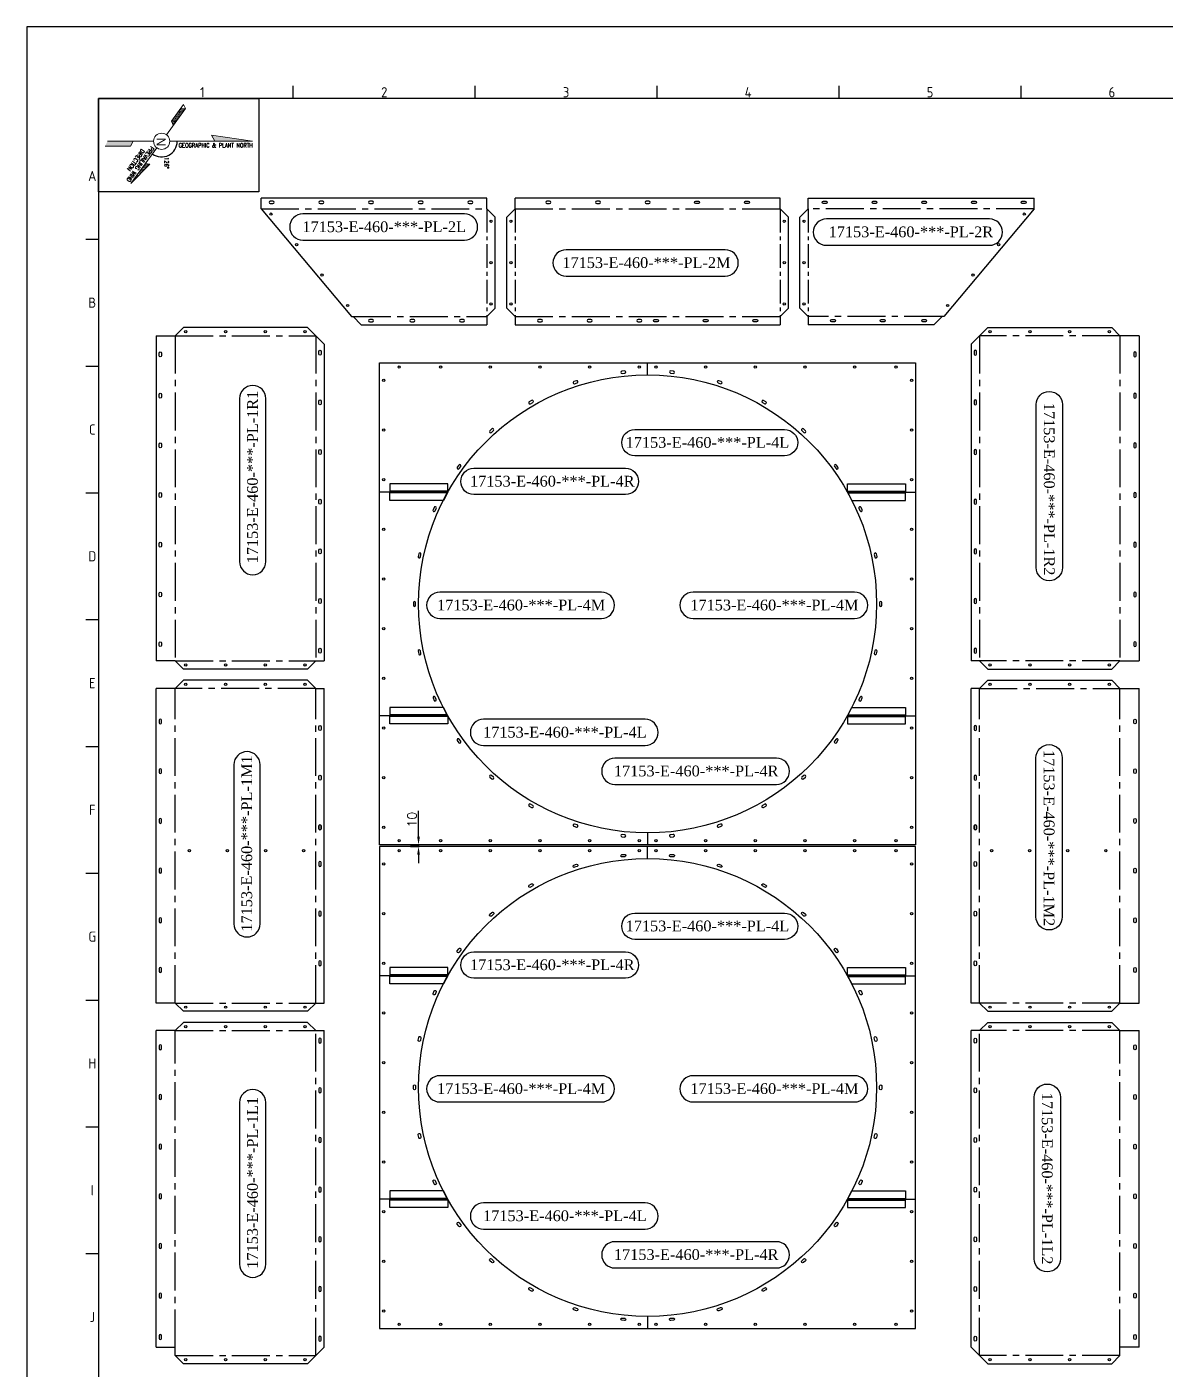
# Model space of a CAD drawing. Header units: inches. Extents: x 212980 to 238967, y -33384 to 2238.
# Drawn here: x 220778 to 227657, y -5873 to 2238 of the extents above; entities that cross this region are included whole.
import ezdxf
from ezdxf.enums import TextEntityAlignment as Align

# ---------------------------------------------------------------- set-up
doc = ezdxf.new("R2010")
doc.units = ezdxf.units.IN
doc.header["$LTSCALE"] = 15
doc.header["$MEASUREMENT"] = 0
doc.linetypes.add('CENTER2', pattern=[28.575, 19.05, -3.175, 3.175, -3.175])
doc.layers.get('Defpoints').update_dxf_attribs({"lineweight": 0})
for name, color, linetype in [('5', 8, 'Continuous'), ('Border', 7, 'Continuous'), ('CADRE', 5, 'Continuous'), ('xref-1$0$FILL', 1, 'Continuous')]:
    doc.layers.add(name, color=color, linetype=linetype)
doc.styles.add('ISO Proportional', font='isocp.shx')
doc.styles.add('ROMANS', font='ROMANS.shx')
doc.styles.add('ROMANT', font='tunga.ttf')
doc.styles.add('style7', font='times.ttf', dxfattribs={"height": 24})
doc.dimstyles.new('4', dxfattribs={"dimtxt": 55, "dimasz": 50, "dimexe": 3, "dimexo": 5, "dimgap": 12, "dimtad": 1, "dimdec": 0, "dimdsep": 46, "dimtxsty": 'ROMANS', "dimcen": 2.5, "dimclrd": 6, "dimclre": 6, "dimclrt": 2, "dimadec": 0, "dimazin": 0, "dimtfac": 1, "dimtdec": 0, "dimtmove": 0, "dimatfit": 3, "dimfxl": 1, "dimarcsym": 0})

# ---------------------------------------------------------------- blocks, each defined once
blk = doc.blocks.new('KADR')
at = {"layer": 'CADRE', "color": 2}
for p, q in [((222188, 8136), (222188, 8233)), ((223584, 8136), (223584, 8233)), ((224979, 8136), (224979, 8233)), ((226374, 8136), (226374, 8233)), ((227770, 8136), (227770, 8233)), ((220598, 7057), (220696, 7057)), ((220598, 6084), (220696, 6084)), ((220598, 5112), (220696, 5112)), ((220598, 4140), (220696, 4140)), ((220598, 3167), (220696, 3167)), ((220598, 2195), (220696, 2195)), ((220598, 1222), (220696, 1222)), ((220598, 250), (220696, 250)), ((220598, -722), (220696, -722))]:
    blk.add_line(p, q, dxfattribs=at)
at = {"layer": 'CADRE', "color": 1}
blk.add_lwpolyline([(220146, -7651), (243249, -7651), (243249, 8686), (220146, 8686)], close=True, dxfattribs=at)
at = {"layer": 'CADRE'}
blk.add_lwpolyline([(220696, -7101), (242699, -7101), (242699, 8136), (220696, 8136)], close=True, dxfattribs=at)
at = {"layer": 'CADRE', "color": 2, "style": 'ISO Proportional'}
for s, p in [('1', (221491, 8185)), ('2', (222886, 8185)), ('3', (224281, 8185)), ('4', (225677, 8185)), ('5', (227072, 8185)), ('6', (228467, 8185)), ('A', (220647, 7543)), ('B', (220647, 6571)), ('C', (220647, 5598)), ('D', (220647, 4626)), ('E', (220647, 3653)), ('F', (220647, 2681)), ('G', (220647, 1709)), ('H', (220647, 736)), ('I', (220647, -236)), ('J', (220647, -1209))]:
    blk.add_text(s, height=77.8, dxfattribs=at).set_placement(p, align=Align.MIDDLE)
blk = doc.blocks.new('*D110')
at = {"color": 6, "lineweight": -2, "ltscale": 200, "transparency": 16777216}
for p, q in [((223143.1, -2651.4), (223143.1, -2496.3)), ((223094.9, -2701.4), (223146.1, -2701.4)), ((223094.9, -2711.4), (223146.1, -2711.4)), ((223143.1, -2711.4), (223143.1, -2701.4)), ((223143.1, -2761.4), (223143.1, -2811.4))]:
    blk.add_line(p, q, dxfattribs=at)
at = {"color": 6, "ltscale": 200, "transparency": 16777216}
for points in [[(223134.8, -2651.4), (223151.4, -2651.4), (223143.1, -2701.4)], [(223134.8, -2761.4), (223151.4, -2761.4), (223143.1, -2711.4)]]:
    blk.add_solid(points, dxfattribs=at)
at = {"layer": 'Defpoints', "color": 0, "ltscale": 200, "transparency": 16777216}
for p in [(223089.9, -2701.4), (223089.9, -2711.4), (223143.1, -2701.4)]:
    blk.add_point(p, dxfattribs=at)
at = {"color": 2, "ltscale": 200, "transparency": 16777216, "insert": (223103.6, -2548.9), "char_height": 55, "attachment_point": 5, "rotation": 90, "style": 'ROMANS'}
blk.add_mtext('10', dxfattribs=at)
blk = doc.blocks.new('*U111')
blk.add_lwpolyline([(-8.6, 6.3, 1), (-7.4, -7.7), (8.6, -6.3, 1), (7.4, 7.7)], format="xyb", close=True)
blk = doc.blocks.new('*U112')
at = {"color": 0, "linetype": 'ByBlock', "lineweight": -2}
for p, rotation in [((214830.1, -3648), 12.00000000000005), ((215413.2, -3596.9), 348.0000000000001), ((215699.9, -3663.1), 336.0000000000001), ((214559.3, -3762.9), 24.00000000000005), ((215966.6, -3787.5), 324.0000000000001), ((214318.2, -3931.7), 36.00000000000005), ((216201.6, -3964.6), 312.0000000000001), ((214117.6, -4146.9), 48.00000000000004), ((216394.6, -4186.6), 300.0000000000001), ((213966, -4399.1), 60.00000000000006), ((216537.3, -4444), 288.0000000000001), ((213870.2, -4677.3), 72.00000000000007), ((216623.3, -4725.4), 276.0000000000002), ((213834.4, -4969.4), 84.00000000000004), ((216648.9, -5018.5), 264.0000000000001), ((213860, -5262.5), 96.00000000000006), ((216613.1, -5310.6), 252.0000000000001), ((213946, -5543.9), 108.0000000000001), ((216517.3, -5588.8), 240.0000000000001), ((214088.7, -5801.3), 120.0000000000001), ((216365.7, -5841), 228), ((214281.7, -6023.3), 132.0000000000001), ((216165, -6056.2), 216), ((214516.7, -6200.4), 144.0000000000001), ((215924, -6225), 204.0000000000001), ((214783.4, -6324.8), 156.0000000000001), ((215070.1, -6391), 168.0000000000001), ((215364.3, -6396.1), 180), ((215653.2, -6340), 192)]:
    blk.add_blockref('*U111', p, dxfattribs=dict(at, rotation=rotation))
blk.add_blockref('*U111', (215119, -3591.8), dxfattribs=at)
blk = doc.blocks.new('*U113')
blk.add_lwpolyline([(-8.6, 6.3, 1), (-7.4, -7.7), (8.6, -6.3, 1), (7.4, 7.7)], format="xyb", close=True)
blk = doc.blocks.new('*U114')
at = {"color": 0, "linetype": 'ByBlock', "lineweight": -2}
for p, rotation in [((214830.1, -3648), 12.00000000000005), ((215413.2, -3596.9), 348.0000000000001), ((215699.9, -3663.1), 336.0000000000001), ((214559.3, -3762.9), 24.00000000000005), ((215966.6, -3787.5), 324.0000000000001), ((214318.2, -3931.7), 36.00000000000005), ((216201.6, -3964.6), 312.0000000000001), ((214117.6, -4146.9), 48.00000000000004), ((216394.6, -4186.6), 300.0000000000001), ((213966, -4399.1), 60.00000000000006), ((216537.3, -4444), 288.0000000000001), ((213870.2, -4677.3), 72.00000000000007), ((216623.3, -4725.4), 276.0000000000002), ((213834.4, -4969.4), 84.00000000000004), ((216648.9, -5018.5), 264.0000000000001), ((213860, -5262.5), 96.00000000000006), ((216613.1, -5310.6), 252.0000000000001), ((213946, -5543.9), 108.0000000000001), ((216517.3, -5588.8), 240.0000000000001), ((214088.7, -5801.3), 120.0000000000001), ((216365.7, -5841), 228), ((214281.7, -6023.3), 132.0000000000001), ((216165, -6056.2), 216), ((214516.7, -6200.4), 144.0000000000001), ((215924, -6225), 204.0000000000001), ((214783.4, -6324.8), 156.0000000000001), ((215070.1, -6391), 168.0000000000001), ((215364.3, -6396.1), 180), ((215653.2, -6340), 192)]:
    blk.add_blockref('*U113', p, dxfattribs=dict(at, rotation=rotation))
blk.add_blockref('*U113', (215119, -3591.8), dxfattribs=at)
blk = doc.blocks.new('FV H')
at = {"layer": 'Border'}
for points in [[(257935, -22158), (257769, -23293), (257936, -23205)], [(258069, -25527), (257935, -25457), (257935, -26162), (258069, -26232)]]:
    blk.add_hatch(color=1, dxfattribs=at).paths.add_polyline_path(points)
at = {"layer": 'Border', "color": 1, "linetype": 'Continuous', "lineweight": 0}
for p, q in [((257769, -23293), (257935, -22158)), ((257935, -23205), (257768, -23293)), ((257935, -25457), (258069, -25527)), ((258069, -25527), (258069, -26232))]:
    blk.add_line(p, q, dxfattribs=at)
at = {"layer": 'Border', "color": 3, "linetype": 'Continuous', "lineweight": 0}
for p, q in [((257935, -24447), (257935, -22158)), ((256920, -24067), (257029, -24013)), ((256920, -24067), (257029, -24013)), ((257382, -24402), (256920, -24067)), ((257382, -24402), (256920, -24067)), ((257018, -24018), (257040, -24154)), ((257029, -24013), (257754, -24539)), ((257029, -24013), (257491, -24348)), ((257045, -24024), (257069, -24175)), ((257075, -24046), (257099, -24197)), ((257105, -24067), (257129, -24218)), ((257135, -24089), (257158, -24240)), ((257164, -24111), (257188, -24262)), ((257194, -24132), (257218, -24283)), ((257224, -24154), (257248, -24305)), ((257254, -24175), (257277, -24326)), ((257283, -24197), (257307, -24348)), ((257313, -24219), (257337, -24370)), ((257343, -24240), (257367, -24391)), ((257372, -24262), (257394, -24396)), ((257491, -24348), (257382, -24402)), ((257491, -24348), (257382, -24402)), ((257402, -24283), (257418, -24384)), ((257432, -24305), (257443, -24372)), ((257462, -24326), (257467, -24360)), ((257491, -24348), (257491, -24348)), ((258116, -24802), (259100, -25517)), ((257935, -26162), (257935, -24895)), ((258569, -24997), (258545, -25113)), ((258546, -25114), (259100, -25517)), ((258550, -25095), (258554, -25120)), ((258564, -25020), (258583, -25142)), ((258569, -24997), (259100, -25517)), ((259100, -25517), (258569, -24997)), ((258590, -25018), (258613, -25163)), ((258621, -25048), (258643, -25185)), ((258652, -25079), (258672, -25206)), ((258683, -25109), (258702, -25228)), ((258715, -25140), (258732, -25249)), ((258746, -25170), (258762, -25271)), ((258777, -25201), (258791, -25293)), ((257935, -25457), (258069, -25527)), ((258069, -25527), (258069, -26232)), ((258808, -25231), (258821, -25314)), ((258870, -25292), (258881, -25357)), ((258901, -25322), (258910, -25379)), ((258932, -25353), (258940, -25401)), ((258964, -25383), (258970, -25422)), ((258995, -25414), (258999, -25444))]:
    blk.add_line(p, q, dxfattribs=at)
blk.add_ellipse((257935, -24670), major_axis=(-158, -158), ratio=1, start_param=3.926991, end_param=10.210176, dxfattribs=at)
at = {"layer": 'xref-1$0$FILL', "color": 2, "ltscale": 10}
blk.add_arc((257935, -24670), 431, 323.9925, 90, dxfattribs=at)
at = {"layer": 'Border', "color": 2, "style": 'ROMANS', "width": 0.8}
for s, height, rotation, p in [('GEOGRAPHIC & PLANT NORTH', 115.62, 90, (258049, -23176)), ('PREVAILING WIND', 115.62, 324, (258567, -25259)), ('DIRECTION', 115.6, 324, (258455, -25381))]:
    blk.add_text(s, height=height, rotation=rotation, dxfattribs=at).set_placement(p, align=Align.MIDDLE)
blk.add_text('126%%D', height=115.6, dxfattribs=at).set_placement((258533, -24533), align=Align.MIDDLE)
at = {"layer": 'Border', "color": 3, "linetype": 'Continuous', "lineweight": 0, "style": 'ROMANT'}
blk.add_text('N', height=246, rotation=180.0332, dxfattribs=at).set_placement((258070, -24561))

msp = doc.modelspace()

# ---------------------------------------------------------------- linework, layer by layer
for p, q in [((222192.27, 1139.53), (222192.27, 1202.53)), ((223556.18, 1202.53), (222192.27, 1202.53)), ((222192.27, 1139.53), (222737.68, 489.53)), ((223606.18, 1089.53), (223556.18, 1139.53)), ((223676.18, 1089.53), (223726.18, 1139.53)), ((225326.18, 1202.53), (223726.18, 1202.53)), ((225376.18, 1089.53), (225326.18, 1139.53)), ((225446.18, 1089.53), (225496.18, 1139.53)), ((225496.18, 1202.53), (226860.1, 1202.53)), ((226860.1, 1139.53), (226314.68, 489.53)), ((226860.1, 1139.53), (226860.1, 1202.53)), ((223606.18, 539.53), (223606.18, 1089.53)), ((223676.18, 539.53), (223676.18, 1089.53)), ((225376.18, 539.53), (225376.18, 1089.53)), ((225446.18, 539.53), (225446.18, 1089.53)), ((222737.68, 489.53), (222747.68, 489.53)), ((223606.18, 539.53), (223556.18, 489.53)), ((223676.18, 539.53), (223726.18, 489.53)), ((225376.18, 539.53), (225326.18, 489.53)), ((225446.18, 539.53), (225496.18, 489.53)), ((226314.68, 489.53), (226304.68, 489.53)), ((221723.88, 422.4), (221673.88, 372.4)), ((222472.88, 422.4), (221723.88, 422.4)), ((222472.88, 422.4), (222572.88, 322.4)), ((222797.68, 439.53), (223556.18, 439.53)), ((223726.18, 439.53), (225326.18, 439.53)), ((226254.68, 439.53), (225496.18, 439.53)), ((226579.49, 422.4), (226479.49, 322.4)), ((226579.49, 422.4), (227328.49, 422.4)), ((227328.49, 422.4), (227378.49, 372.4)), ((221558.88, 372.4), (221673.88, 372.4)), ((221558.88, 372.4), (221558.88, -1589.6)), ((227493.49, 372.4), (227378.49, 372.4)), ((227493.49, 372.4), (227493.49, -1589.6)), ((222572.88, 322.4), (222572.88, -1589.6)), ((226479.49, 322.4), (226479.49, -1589.6)), ((221673.88, -1589.6), (221558.88, -1589.6)), ((221723.88, -1639.6), (221673.88, -1589.6)), ((222472.88, -1639.6), (222522.88, -1589.6)), ((226579.49, -1639.6), (226529.49, -1589.6)), ((227328.49, -1639.6), (227378.49, -1589.6)), ((227378.49, -1589.6), (227493.49, -1589.6)), ((222472.88, -1639.6), (221723.88, -1639.6)), ((226579.49, -1639.6), (227328.49, -1639.6)), ((221558.88, -3656.45), (221558.88, -1756.45)), ((221673.88, -1756.45), (221558.88, -1756.45)), ((221723.88, -1706.45), (221673.88, -1756.45)), ((222472.88, -1706.45), (221723.88, -1706.45)), ((222472.88, -1706.45), (222522.88, -1756.45)), ((222572.88, -3656.45), (222572.88, -1756.45)), ((226479.49, -3656.45), (226479.49, -1756.45)), ((226579.49, -1706.45), (226529.49, -1756.45)), ((226579.49, -1706.45), (227328.49, -1706.45)), ((227328.49, -1706.45), (227378.49, -1756.45)), ((227378.49, -1756.45), (227493.49, -1756.45)), ((227493.49, -3656.45), (227493.49, -1756.45)), ((221673.88, -3656.45), (221558.88, -3656.45)), ((221723.88, -3706.45), (221673.88, -3656.45)), ((222472.88, -3706.45), (221723.88, -3706.45)), ((222472.88, -3706.45), (222522.88, -3656.45)), ((226579.49, -3706.45), (226529.49, -3656.45)), ((226579.49, -3706.45), (227328.49, -3706.45)), ((227328.49, -3706.45), (227378.49, -3656.45)), ((227378.49, -3656.45), (227493.49, -3656.45)), ((221723.88, -3773.29), (221673.88, -3823.29)), ((222472.88, -3773.29), (221723.88, -3773.29)), ((222472.88, -3773.29), (222522.88, -3823.29)), ((226579.49, -3773.29), (226529.49, -3823.29)), ((226579.49, -3773.29), (227328.49, -3773.29)), ((227328.49, -3773.29), (227378.49, -3823.29)), ((221558.88, -5735.29), (221558.88, -3823.29)), ((221673.88, -3823.29), (221558.88, -3823.29)), ((222572.88, -5735.29), (222572.88, -3823.29)), ((226479.49, -5735.29), (226479.49, -3823.29)), ((227378.49, -3823.29), (227493.49, -3823.29)), ((227493.49, -5735.29), (227493.49, -3823.29)), ((221558.88, -5735.29), (221673.88, -5735.29)), ((222472.88, -5835.29), (222572.88, -5735.29)), ((226579.49, -5835.29), (226479.49, -5735.29)), ((227493.49, -5735.29), (227378.49, -5735.29)), ((221723.88, -5835.29), (221673.88, -5785.29)), ((222472.88, -5835.29), (221723.88, -5835.29)), ((226579.49, -5835.29), (227328.49, -5835.29)), ((227328.49, -5835.29), (227378.49, -5785.29))]:
    msp.add_line(p, q)
at = {"color": 3, "linetype": 'CENTER2', "ltscale": 0.8}
for p, q in [((222192.27, 1139.53), (223556.18, 1139.53)), ((223726.18, 1139.53), (225326.18, 1139.53)), ((226860.1, 1139.53), (225496.18, 1139.53)), ((222747.68, 489.53), (223556.18, 489.53)), ((223726.18, 489.53), (225326.18, 489.53)), ((226304.68, 489.53), (225496.18, 489.53)), ((221673.88, 372.4), (222522.88, 372.4)), ((221673.88, 372.4), (221673.88, -1589.6)), ((222522.88, 372.4), (222522.88, -1589.6)), ((227378.49, 372.4), (226529.49, 372.4)), ((226529.49, 372.4), (226529.49, -1589.6)), ((227378.49, 372.4), (227378.49, -1589.6)), ((221673.88, -1589.6), (222522.88, -1589.6)), ((227378.49, -1589.6), (226529.49, -1589.6)), ((221673.88, -3656.45), (221673.88, -1756.45)), ((222522.88, -1756.45), (221673.88, -1756.45)), ((222522.88, -3656.45), (222522.88, -1756.45)), ((226529.49, -3656.45), (226529.49, -1756.45)), ((226529.49, -1756.45), (227378.49, -1756.45)), ((227378.49, -3656.45), (227378.49, -1756.45)), ((221673.88, -3656.45), (222522.88, -3656.45)), ((227378.49, -3656.45), (226529.49, -3656.45)), ((221673.88, -5735.29), (221673.88, -3823.29)), ((221673.88, -3823.29), (222522.88, -3823.29)), ((222522.88, -5785.29), (222522.88, -3823.29)), ((226529.49, -5785.29), (226529.49, -3823.29)), ((227378.49, -3823.29), (226529.49, -3823.29)), ((227378.49, -5735.29), (227378.49, -3823.29)), ((221673.88, -5785.29), (222522.88, -5785.29)), ((227378.49, -5785.29), (226529.49, -5785.29))]:
    msp.add_line(p, q, dxfattribs=at)
at = {"color": 7, "ltscale": 200}
for p, q in [((223556.18, 1139.53), (223556.18, 1202.53)), ((223726.18, 1139.53), (223726.18, 1202.53)), ((225326.18, 1139.53), (225326.18, 1202.53)), ((225496.18, 1139.53), (225496.18, 1202.53)), ((222747.68, 489.53), (222797.68, 439.53)), ((223556.18, 489.53), (223556.18, 439.53)), ((223726.18, 489.53), (223726.18, 439.53)), ((225326.18, 489.53), (225326.18, 439.53)), ((225496.18, 489.53), (225496.18, 439.53)), ((226304.68, 489.53), (226254.68, 439.53)), ((224526.18, 136.05), (224526.18, 208.55)), ((223319.67, -521.45), (222969.67, -521.45)), ((222969.67, -521.45), (222969.67, -571.45)), ((223319.67, -566.45), (222969.67, -566.45)), ((223319.67, -571.45), (223319.67, -521.45)), ((225732.7, -571.45), (225732.7, -521.45)), ((225732.7, -521.45), (226082.7, -521.45)), ((225732.7, -566.45), (226082.7, -566.45)), ((226082.7, -521.45), (226082.7, -571.45)), ((223319.67, -571.45), (222907.68, -571.45)), ((222969.67, -621.45), (222969.67, -571.45)), ((223317.11, -576.45), (222969.67, -576.45)), ((223293.02, -621.45), (222969.67, -621.45)), ((223319.67, -571.45), (223293.02, -621.45)), ((225732.7, -571.45), (226144.68, -571.45)), ((225732.7, -571.45), (225759.34, -621.45)), ((225735.26, -576.45), (226082.7, -576.45)), ((225759.34, -621.45), (226082.7, -621.45)), ((226082.7, -621.45), (226082.7, -571.45)), ((222522.88, -1589.6), (222572.88, -1589.6)), ((226529.49, -1589.6), (226479.49, -1589.6)), ((222522.88, -1756.45), (222572.88, -1756.45)), ((226529.49, -1756.45), (226479.49, -1756.45)), ((223319.67, -1921.45), (222907.68, -1921.45)), ((223293.02, -1871.45), (222969.67, -1871.45)), ((222969.67, -1871.45), (222969.67, -1921.45)), ((223317.11, -1916.45), (222969.67, -1916.45)), ((222969.67, -1971.45), (222969.67, -1921.45)), ((223319.67, -1926.45), (222969.67, -1926.45)), ((223319.67, -1921.45), (223293.02, -1871.45)), ((223319.67, -1921.45), (223319.67, -1971.45)), ((225732.7, -1921.45), (225759.34, -1871.45)), ((225732.7, -1921.45), (226144.68, -1921.45)), ((225732.7, -1921.45), (225732.7, -1971.45)), ((225732.7, -1926.45), (226082.7, -1926.45)), ((225735.26, -1916.45), (226082.7, -1916.45)), ((225759.34, -1871.45), (226082.7, -1871.45)), ((226082.7, -1871.45), (226082.7, -1921.45)), ((226082.7, -1971.45), (226082.7, -1921.45)), ((223319.67, -1971.45), (222969.67, -1971.45)), ((225732.7, -1971.45), (226082.7, -1971.45)), ((224526.18, -2628.95), (224526.18, -2701.45)), ((224526.18, -2783.95), (224526.18, -2711.45)), ((223319.67, -3441.45), (222969.67, -3441.45)), ((222969.67, -3441.45), (222969.67, -3491.45)), ((223319.67, -3486.45), (222969.67, -3486.45)), ((223319.67, -3491.45), (223319.67, -3441.45)), ((225732.7, -3491.45), (225732.7, -3441.45)), ((225732.7, -3441.45), (226082.7, -3441.45)), ((225732.7, -3486.45), (226082.7, -3486.45)), ((226082.7, -3441.45), (226082.7, -3491.45)), ((223319.67, -3491.45), (222907.68, -3491.45)), ((222969.67, -3541.45), (222969.67, -3491.45)), ((223317.11, -3496.45), (222969.67, -3496.45)), ((223293.02, -3541.45), (222969.67, -3541.45)), ((223319.67, -3491.45), (223293.02, -3541.45)), ((225732.7, -3491.45), (226144.68, -3491.45)), ((225732.7, -3491.45), (225759.34, -3541.45)), ((225735.26, -3496.45), (226082.7, -3496.45)), ((225759.34, -3541.45), (226082.7, -3541.45)), ((226082.7, -3541.45), (226082.7, -3491.45)), ((222522.88, -3656.45), (222572.88, -3656.45)), ((226529.49, -3656.45), (226479.49, -3656.45)), ((222522.88, -3823.29), (222572.88, -3823.29)), ((226529.49, -3823.29), (226479.49, -3823.29)), ((223319.67, -4841.45), (222907.68, -4841.45)), ((223293.02, -4791.45), (222969.67, -4791.45)), ((222969.67, -4791.45), (222969.67, -4841.45)), ((223317.11, -4836.45), (222969.67, -4836.45)), ((222969.67, -4891.45), (222969.67, -4841.45)), ((223319.67, -4846.45), (222969.67, -4846.45)), ((223319.67, -4841.45), (223293.02, -4791.45)), ((223319.67, -4841.45), (223319.67, -4891.45)), ((225732.7, -4841.45), (225759.34, -4791.45)), ((225732.7, -4841.45), (226144.68, -4841.45)), ((225732.7, -4841.45), (225732.7, -4891.45)), ((225732.7, -4846.45), (226082.7, -4846.45)), ((225735.26, -4836.45), (226082.7, -4836.45)), ((225759.34, -4791.45), (226082.7, -4791.45)), ((226082.7, -4791.45), (226082.7, -4841.45)), ((226082.7, -4891.45), (226082.7, -4841.45)), ((223319.67, -4891.45), (222969.67, -4891.45)), ((225732.7, -4891.45), (226082.7, -4891.45)), ((224526.18, -5548.95), (224526.18, -5621.45)), ((221673.88, -5785.29), (221673.88, -5735.29)), ((227378.49, -5785.29), (227378.49, -5735.29))]:
    msp.add_line(p, q, dxfattribs=at)
at = {"color": 3, "linetype": 'CENTER2', "ltscale": 0.5}
for p, q in [((223556.18, 1139.53), (223556.18, 489.53)), ((223726.18, 1139.53), (223726.18, 489.53)), ((225326.18, 1139.53), (225326.18, 489.53)), ((225496.18, 1139.53), (225496.18, 489.53))]:
    msp.add_line(p, q, dxfattribs=at)
at = {"color": 2, "ltscale": 200}
msp.add_lwpolyline([(221211.32, 1804.76), (222179.34, 1804.76), (222179.34, 1241.1), (221211.32, 1241.1)], close=True, dxfattribs=at)
for points in [[(222248.27, 1184.53, 1), (222248.27, 1170.53), (222264.27, 1170.53, 1), (222264.27, 1184.53)], [(222548.27, 1184.53, 1), (222548.27, 1170.53), (222564.27, 1170.53, 1), (222564.27, 1184.53)], [(222848.27, 1184.53, 1), (222848.27, 1170.53), (222864.27, 1170.53, 1), (222864.27, 1184.53)], [(223148.27, 1184.53, 1), (223148.27, 1170.53), (223164.27, 1170.53, 1), (223164.27, 1184.53)], [(223448.27, 1184.53, 1), (223448.27, 1170.53), (223464.27, 1170.53, 1), (223464.27, 1184.53)], [(223918.18, 1184.53, 1), (223918.18, 1170.53), (223934.18, 1170.53, 1), (223934.18, 1184.53)], [(224219.18, 1184.53, 1), (224219.18, 1170.53), (224235.18, 1170.53, 1), (224235.18, 1184.53)], [(224518.18, 1184.53, 1), (224518.18, 1170.53), (224534.18, 1170.53, 1), (224534.18, 1184.53)], [(224833.18, 1184.53, -1), (224833.18, 1170.53), (224817.18, 1170.53, -1), (224817.18, 1184.53)], [(225134.18, 1184.53, -1), (225134.18, 1170.53), (225118.18, 1170.53, -1), (225118.18, 1184.53)], [(225604.1, 1184.53, -1), (225604.1, 1170.53), (225588.1, 1170.53, -1), (225588.1, 1184.53)], [(225904.1, 1184.53, -1), (225904.1, 1170.53), (225888.1, 1170.53, -1), (225888.1, 1184.53)], [(226204.1, 1184.53, -1), (226204.1, 1170.53), (226188.1, 1170.53, -1), (226188.1, 1184.53)], [(226504.1, 1184.53, -1), (226504.1, 1170.53), (226488.1, 1170.53, -1), (226488.1, 1184.53)], [(226804.1, 1184.53, -1), (226804.1, 1170.53), (226788.1, 1170.53, -1), (226788.1, 1184.53)], [(222848.27, 471.53, 1), (222848.27, 457.53), (222864.27, 457.53, 1), (222864.27, 471.53)], [(223098.27, 471.53, 1), (223098.27, 457.53), (223114.27, 457.53, 1), (223114.27, 471.53)], [(223398.27, 471.53, 1), (223398.27, 457.53), (223414.27, 457.53, 1), (223414.27, 471.53)], [(223868.27, 471.53, 1), (223868.27, 457.53), (223884.27, 457.53, 1), (223884.27, 471.53)], [(224168.27, 471.53, 1), (224168.27, 457.53), (224184.27, 457.53, 1), (224184.27, 471.53)], [(224468.27, 471.53, 1), (224468.27, 457.53), (224484.27, 457.53, 1), (224484.27, 471.53)], [(224584.1, 471.53, -1), (224584.1, 457.53), (224568.1, 457.53, -1), (224568.1, 471.53)], [(224884.1, 471.53, -1), (224884.1, 457.53), (224868.1, 457.53, -1), (224868.1, 471.53)], [(225184.1, 471.53, -1), (225184.1, 457.53), (225168.1, 457.53, -1), (225168.1, 471.53)], [(225654.1, 471.53, -1), (225654.1, 457.53), (225638.1, 457.53, -1), (225638.1, 471.53)], [(225954.1, 471.53, -1), (225954.1, 457.53), (225938.1, 457.53, -1), (225938.1, 471.53)], [(226204.1, 471.53, -1), (226204.1, 457.53), (226188.1, 457.53, -1), (226188.1, 471.53)], [(221576.88, 268.4, -1), (221590.88, 268.4), (221590.88, 252.4, -1), (221576.88, 252.4)], [(222540.88, 278.4, -1), (222554.88, 278.4), (222554.88, 262.4, -1), (222540.88, 262.4)], [(226511.49, 278.4, 1), (226497.49, 278.4), (226497.49, 262.4, 1), (226511.49, 262.4)], [(227475.49, 268.4, 1), (227461.49, 268.4), (227461.49, 252.4, 1), (227475.49, 252.4)], [(221576.88, 18.4, -1), (221590.88, 18.4), (221590.88, 2.4, -1), (221576.88, 2.4)], [(227475.49, 18.4, 1), (227461.49, 18.4), (227461.49, 2.4, 1), (227475.49, 2.4)], [(222540.88, -21.6, -1), (222554.88, -21.6), (222554.88, -37.6, -1), (222540.88, -37.6)], [(226511.49, -21.6, 1), (226497.49, -21.6), (226497.49, -37.6, 1), (226511.49, -37.6)], [(221576.88, -281.6, -1), (221590.88, -281.6), (221590.88, -297.6, -1), (221576.88, -297.6)], [(222540.88, -321.6, -1), (222554.88, -321.6), (222554.88, -337.6, -1), (222540.88, -337.6)], [(226511.49, -321.6, 1), (226497.49, -321.6), (226497.49, -337.6, 1), (226511.49, -337.6)], [(227475.49, -281.6, 1), (227461.49, -281.6), (227461.49, -297.6, 1), (227475.49, -297.6)], [(221576.88, -581.6, -1), (221590.88, -581.6), (221590.88, -597.6, -1), (221576.88, -597.6)], [(222540.88, -621.6, -1), (222554.88, -621.6), (222554.88, -637.6, -1), (222540.88, -637.6)], [(226511.49, -621.6, 1), (226497.49, -621.6), (226497.49, -637.6, 1), (226511.49, -637.6)], [(227475.49, -581.6, 1), (227461.49, -581.6), (227461.49, -597.6, 1), (227475.49, -597.6)], [(221576.88, -881.6, -1), (221590.88, -881.6), (221590.88, -897.6, -1), (221576.88, -897.6)], [(227475.49, -881.6, 1), (227461.49, -881.6), (227461.49, -897.6, 1), (227475.49, -897.6)], [(222540.88, -921.6, -1), (222554.88, -921.6), (222554.88, -937.6, -1), (222540.88, -937.6)], [(226511.49, -921.6, 1), (226497.49, -921.6), (226497.49, -937.6, 1), (226511.49, -937.6)], [(221576.88, -1181.6, -1), (221590.88, -1181.6), (221590.88, -1197.6, -1), (221576.88, -1197.6)], [(222540.88, -1221.6, -1), (222554.88, -1221.6), (222554.88, -1237.6, -1), (222540.88, -1237.6)], [(226511.49, -1221.6, 1), (226497.49, -1221.6), (226497.49, -1237.6, 1), (226511.49, -1237.6)], [(227475.49, -1181.6, 1), (227461.49, -1181.6), (227461.49, -1197.6, 1), (227475.49, -1197.6)], [(221576.88, -1481.6, -1), (221590.88, -1481.6), (221590.88, -1497.6, -1), (221576.88, -1497.6)], [(222540.88, -1521.6, -1), (222554.88, -1521.6), (222554.88, -1537.6, -1), (222540.88, -1537.6)], [(226511.49, -1521.6, 1), (226497.49, -1521.6), (226497.49, -1537.6, 1), (226511.49, -1537.6)], [(227475.49, -1481.6, 1), (227461.49, -1481.6), (227461.49, -1497.6, 1), (227475.49, -1497.6)], [(221576.88, -1964.45, 1), (221590.88, -1964.45), (221590.88, -1948.45, 1), (221576.88, -1948.45)], [(227475.49, -1964.45, -1), (227461.49, -1964.45), (227461.49, -1948.45, -1), (227475.49, -1948.45)], [(222540.88, -1988.45, -1), (222554.88, -1988.45), (222554.88, -2004.45, -1), (222540.88, -2004.45)], [(226511.49, -1988.45, 1), (226497.49, -1988.45), (226497.49, -2004.45, 1), (226511.49, -2004.45)], [(221576.88, -2264.45, 1), (221590.88, -2264.45), (221590.88, -2248.45, 1), (221576.88, -2248.45)], [(227475.49, -2264.45, -1), (227461.49, -2264.45), (227461.49, -2248.45, -1), (227475.49, -2248.45)], [(222540.88, -2288.45, -1), (222554.88, -2288.45), (222554.88, -2304.45, -1), (222540.88, -2304.45)], [(226511.49, -2288.45, 1), (226497.49, -2288.45), (226497.49, -2304.45, 1), (226511.49, -2304.45)], [(221576.88, -2564.45, 1), (221590.88, -2564.45), (221590.88, -2548.45, 1), (221576.88, -2548.45)], [(222540.88, -2604.45, 1), (222554.88, -2604.45), (222554.88, -2588.45, 1), (222540.88, -2588.45)], [(222540.88, -2588.45, -1), (222554.88, -2588.45), (222554.88, -2604.45, -1), (222540.88, -2604.45)], [(226511.49, -2604.45, -1), (226497.49, -2604.45), (226497.49, -2588.45, -1), (226511.49, -2588.45)], [(226511.49, -2588.45, 1), (226497.49, -2588.45), (226497.49, -2604.45, 1), (226511.49, -2604.45)], [(227475.49, -2564.45, -1), (227461.49, -2564.45), (227461.49, -2548.45, -1), (227475.49, -2548.45)], [(222540.88, -2824.45, 1), (222554.88, -2824.45), (222554.88, -2808.45, 1), (222540.88, -2808.45)], [(226511.49, -2824.45, -1), (226497.49, -2824.45), (226497.49, -2808.45, -1), (226511.49, -2808.45)], [(221576.88, -2864.45, 1), (221590.88, -2864.45), (221590.88, -2848.45, 1), (221576.88, -2848.45)], [(227475.49, -2864.45, -1), (227461.49, -2864.45), (227461.49, -2848.45, -1), (227475.49, -2848.45)], [(221576.88, -3164.45, 1), (221590.88, -3164.45), (221590.88, -3148.45, 1), (221576.88, -3148.45)], [(222540.88, -3124.45, 1), (222554.88, -3124.45), (222554.88, -3108.45, 1), (222540.88, -3108.45)], [(226511.49, -3124.45, -1), (226497.49, -3124.45), (226497.49, -3108.45, -1), (226511.49, -3108.45)], [(227475.49, -3164.45, -1), (227461.49, -3164.45), (227461.49, -3148.45, -1), (227475.49, -3148.45)], [(222540.88, -3424.45, 1), (222554.88, -3424.45), (222554.88, -3408.45, 1), (222540.88, -3408.45)], [(226511.49, -3424.45, -1), (226497.49, -3424.45), (226497.49, -3408.45, -1), (226511.49, -3408.45)], [(221576.88, -3464.45, 1), (221590.88, -3464.45), (221590.88, -3448.45, 1), (221576.88, -3448.45)], [(227475.49, -3464.45, -1), (227461.49, -3464.45), (227461.49, -3448.45, -1), (227475.49, -3448.45)], [(222540.88, -3891.29, 1), (222554.88, -3891.29), (222554.88, -3875.29, 1), (222540.88, -3875.29)], [(226511.49, -3891.29, -1), (226497.49, -3891.29), (226497.49, -3875.29, -1), (226511.49, -3875.29)], [(221576.88, -3931.29, 1), (221590.88, -3931.29), (221590.88, -3915.29, 1), (221576.88, -3915.29)], [(227475.49, -3931.29, -1), (227461.49, -3931.29), (227461.49, -3915.29, -1), (227475.49, -3915.29)], [(221576.88, -4231.29, 1), (221590.88, -4231.29), (221590.88, -4215.29, 1), (221576.88, -4215.29)], [(222540.88, -4191.29, 1), (222554.88, -4191.29), (222554.88, -4175.29, 1), (222540.88, -4175.29)], [(226511.49, -4191.29, -1), (226497.49, -4191.29), (226497.49, -4175.29, -1), (226511.49, -4175.29)], [(227475.49, -4231.29, -1), (227461.49, -4231.29), (227461.49, -4215.29, -1), (227475.49, -4215.29)], [(221576.88, -4531.29, 1), (221590.88, -4531.29), (221590.88, -4515.29, 1), (221576.88, -4515.29)], [(222540.88, -4491.29, 1), (222554.88, -4491.29), (222554.88, -4475.29, 1), (222540.88, -4475.29)], [(226511.49, -4491.29, -1), (226497.49, -4491.29), (226497.49, -4475.29, -1), (226511.49, -4475.29)], [(227475.49, -4531.29, -1), (227461.49, -4531.29), (227461.49, -4515.29, -1), (227475.49, -4515.29)], [(222540.88, -4791.29, 1), (222554.88, -4791.29), (222554.88, -4775.29, 1), (222540.88, -4775.29)], [(226511.49, -4791.29, -1), (226497.49, -4791.29), (226497.49, -4775.29, -1), (226511.49, -4775.29)], [(221576.88, -4831.29, 1), (221590.88, -4831.29), (221590.88, -4815.29, 1), (221576.88, -4815.29)], [(227475.49, -4831.29, -1), (227461.49, -4831.29), (227461.49, -4815.29, -1), (227475.49, -4815.29)], [(221576.88, -5131.29, 1), (221590.88, -5131.29), (221590.88, -5115.29, 1), (221576.88, -5115.29)], [(222540.88, -5091.29, 1), (222554.88, -5091.29), (222554.88, -5075.29, 1), (222540.88, -5075.29)], [(226511.49, -5091.29, -1), (226497.49, -5091.29), (226497.49, -5075.29, -1), (226511.49, -5075.29)], [(227475.49, -5131.29, -1), (227461.49, -5131.29), (227461.49, -5115.29, -1), (227475.49, -5115.29)], [(221576.88, -5431.29, 1), (221590.88, -5431.29), (221590.88, -5415.29, 1), (221576.88, -5415.29)], [(222540.88, -5391.29, 1), (222554.88, -5391.29), (222554.88, -5375.29, 1), (222540.88, -5375.29)], [(226511.49, -5391.29, -1), (226497.49, -5391.29), (226497.49, -5375.29, -1), (226511.49, -5375.29)], [(227475.49, -5431.29, -1), (227461.49, -5431.29), (227461.49, -5415.29, -1), (227475.49, -5415.29)], [(221576.88, -5681.29, 1), (221590.88, -5681.29), (221590.88, -5665.29, 1), (221576.88, -5665.29)], [(222540.88, -5691.29, 1), (222554.88, -5691.29), (222554.88, -5675.29, 1), (222540.88, -5675.29)], [(226511.49, -5691.29, -1), (226497.49, -5691.29), (226497.49, -5675.29, -1), (226511.49, -5675.29)], [(227475.49, -5681.29, -1), (227461.49, -5681.29), (227461.49, -5665.29, -1), (227475.49, -5665.29)]]:
    msp.add_lwpolyline(points, format="xyb", close=True)
at = {"color": 4}
for points in [[(226144.68, -2701.45), (222907.68, -2701.45), (222907.68, 208.55), (226144.68, 208.55)], [(226144.68, -2711.45), (222907.68, -2711.45), (222907.68, -5621.45), (226144.68, -5621.45)]]:
    msp.add_lwpolyline(points, close=True, dxfattribs=at)
at = {"color": 7, "ltscale": 200}
for centre in [(222252.24, 1106.94), (223581.18, 1064.53), (223701.18, 1064.53), (225351.18, 1064.53), (225471.18, 1064.53), (226800.12, 1106.94), (222406.51, 923.09), (226645.85, 923.09), (223581.18, 814.53), (223701.18, 814.53), (225351.18, 814.53), (225471.18, 814.53), (222560.78, 739.24), (226491.58, 739.24), (223581.18, 564.53), (223701.18, 564.53), (225351.18, 564.53), (225471.18, 564.53), (222715.05, 555.39), (226337.31, 555.39), (221737.88, 397.4), (221977.88, 397.4), (222217.88, 397.4), (222457.88, 397.4), (226594.49, 397.4), (226834.49, 397.4), (227074.49, 397.4), (227314.49, 397.4), (223026.18, 183.55), (223276.18, 183.55), (223576.18, 183.55), (223876.18, 183.55), (224176.18, 183.55), (224476.18, 183.55), (224576.18, 183.55), (224876.18, 183.55), (225176.18, 183.55), (225476.18, 183.55), (225776.18, 183.55), (226026.18, 183.55), (222932.68, 103.55), (226119.68, 103.55), (222932.68, -196.45), (226119.68, -196.45), (222932.68, -496.45), (226119.68, -496.45), (222932.68, -796.45), (226119.68, -796.45), (222932.68, -1096.45), (222932.68, -1096.45), (226119.68, -1096.45), (226119.68, -1096.45), (222932.68, -1396.45), (222932.68, -1396.45), (226119.68, -1396.45), (226119.68, -1396.45), (221737.88, -1614.6), (221977.88, -1614.6), (222217.88, -1614.6), (222457.88, -1614.6), (226594.49, -1614.6), (226834.49, -1614.6), (227074.49, -1614.6), (227314.49, -1614.6), (222932.68, -1696.45), (226119.68, -1696.45), (221737.88, -1731.45), (221977.88, -1731.45), (222217.88, -1731.45), (222457.88, -1731.45), (226594.49, -1731.45), (226834.49, -1731.45), (227074.49, -1731.45), (227314.49, -1731.45), (222932.68, -1996.45), (226119.68, -1996.45), (222932.68, -2296.45), (226119.68, -2296.45), (222932.68, -2596.45), (226119.68, -2596.45), (223026.18, -2676.45), (223276.18, -2676.45), (223576.18, -2676.45), (223876.18, -2676.45), (224176.18, -2676.45), (224476.18, -2676.45), (224576.18, -2676.45), (224876.18, -2676.45), (225176.18, -2676.45), (225476.18, -2676.45), (225776.18, -2676.45), (226026.18, -2676.45), (221759.41, -2736.45), (221989.41, -2736.45), (222219.41, -2736.45), (222449.41, -2736.45), (223026.18, -2736.45), (223276.18, -2736.45), (223576.18, -2736.45), (223876.18, -2736.45), (224176.18, -2736.45), (224476.18, -2736.45), (224576.18, -2736.45), (224876.18, -2736.45), (225176.18, -2736.45), (225476.18, -2736.45), (225776.18, -2736.45), (226026.18, -2736.45), (226602.96, -2736.45), (226832.96, -2736.45), (227062.96, -2736.45), (227292.96, -2736.45), (222932.68, -2816.45), (226119.68, -2816.45), (222932.68, -3116.45), (226119.68, -3116.45), (222932.68, -3416.45), (226119.68, -3416.45), (221737.88, -3681.45), (221977.88, -3681.45), (222217.88, -3681.45), (222457.88, -3681.45), (222932.68, -3716.45), (226119.68, -3716.45), (226594.49, -3681.45), (226834.49, -3681.45), (227074.49, -3681.45), (227314.49, -3681.45), (221737.88, -3798.29), (221977.88, -3798.29), (222217.88, -3798.29), (222457.88, -3798.29), (226594.49, -3798.29), (226834.49, -3798.29), (227074.49, -3798.29), (227314.49, -3798.29), (222932.68, -4016.45), (222932.68, -4016.45), (226119.68, -4016.45), (226119.68, -4016.45), (222932.68, -4316.45), (222932.68, -4316.45), (226119.68, -4316.45), (226119.68, -4316.45), (222932.68, -4616.45), (226119.68, -4616.45), (222932.68, -4916.45), (226119.68, -4916.45), (222932.68, -5216.45), (226119.68, -5216.45), (222932.68, -5516.45), (226119.68, -5516.45), (223026.18, -5596.45), (223276.18, -5596.45), (223576.18, -5596.45), (223876.18, -5596.45), (224176.18, -5596.45), (224476.18, -5596.45), (224576.18, -5596.45), (224876.18, -5596.45), (225176.18, -5596.45), (225476.18, -5596.45), (225776.18, -5596.45), (226026.18, -5596.45), (221737.88, -5810.29), (221977.88, -5810.29), (222217.88, -5810.29), (222457.88, -5810.29), (226594.49, -5810.29), (226834.49, -5810.29), (227074.49, -5810.29), (227314.49, -5810.29)]:
    msp.add_circle(centre, 7, dxfattribs=at)
at = {"color": 4, "linetype": 'ByBlock'}
for centre in [(224526.18, -1246.45), (224526.18, -4166.45)]:
    msp.add_circle(centre, 1382.5, dxfattribs=at)
at = {"layer": '5', "color": 6}
for points in [[(222444.67, 950.01), (223420.38, 950.01, 1), (223420.38, 1108.73), (222444.67, 1108.73, 1)], [(225605.6, 919.02), (226590.01, 919.02, 1), (226590.01, 1077.74), (225605.6, 1077.74, 1)], [(224034.19, 733.29), (224994.6, 733.29, 1), (224994.6, 892.01), (224034.19, 892.01, 1)], [(222221.3, -991.01), (222221.3, -6.6, 1), (222062.58, -6.6), (222062.58, -991.01, 1)], [(227030.97, -42.77), (227030.97, -1027.18, -1), (226872.25, -1027.18), (226872.25, -42.77, -1)], [(225353.23, -352.04), (224449.46, -352.04, -1), (224449.46, -193.32), (225353.23, -193.32, -1)], [(224392.04, -586.33), (223477.61, -586.33, -1), (223477.61, -427.61), (224392.04, -427.61, -1)], [(223271.44, -1334.09), (224247.15, -1334.09, 1), (224247.15, -1175.37), (223271.44, -1175.37, 1)], [(224800.52, -1334.09), (225776.23, -1334.09, 1), (225776.23, -1175.37), (224800.52, -1175.37, 1)], [(223535.36, -2101.92), (224511.07, -2101.92, 1), (224511.07, -1943.2), (223535.36, -1943.2, 1)], [(227029.84, -2175.62), (227029.84, -3136.03, -1), (226871.12, -3136.03), (226871.12, -2175.62, -1)], [(222186.81, -3178.28), (222186.81, -2217.88, 1), (222028.09, -2217.88), (222028.09, -3178.28, 1)], [(224328.28, -2336.21), (225303.98, -2336.21, 1), (225303.98, -2177.49), (224328.28, -2177.49, 1)], [(225353.23, -3272.04), (224449.46, -3272.04, -1), (224449.46, -3113.32), (225353.23, -3113.32, -1)], [(224392.04, -3506.33), (223477.61, -3506.33, -1), (223477.61, -3347.61), (224392.04, -3347.61, -1)], [(223271.44, -4254.09), (224247.15, -4254.09, 1), (224247.15, -4095.37), (223271.44, -4095.37, 1)], [(224800.52, -4254.09), (225776.23, -4254.09, 1), (225776.23, -4095.37), (224800.52, -4095.37, 1)], [(222221.3, -5233.59), (222221.3, -4257.89, 1), (222062.58, -4257.89), (222062.58, -5233.59, 1)], [(227018.49, -4225.06), (227018.49, -5200.77, -1), (226859.77, -5200.77), (226859.77, -4225.06, -1)], [(223535.36, -5021.92), (224511.07, -5021.92, 1), (224511.07, -4863.2), (223535.36, -4863.2, 1)], [(224328.28, -5256.21), (225303.98, -5256.21, 1), (225303.98, -5097.49), (224328.28, -5097.49, 1)]]:
    msp.add_lwpolyline(points, format="xyb", close=True, dxfattribs=at)

# ---------------------------------------------------------------- block references
at = {"color": 11, "xscale": 0.7873079009283485, "yscale": 0.7873079009283485, "zscale": 0.7873079009283485}
msp.add_blockref('KADR', (47455.95, -4600.86), dxfattribs=at)
at = {"color": 11, "xscale": 0.21861252, "yscale": 0.21861252, "zscale": 0.21861252, "rotation": 270}
msp.add_blockref('FV H', (226985.16, 57934.78), dxfattribs=at)
at = {"color": 7, "rotation": 1}
msp.add_blockref('*U112', (9230.17, -9.74), dxfattribs=at)
at = {"color": 7, "xscale": -1, "rotation": 179.0000000000001}
msp.add_blockref('*U114', (9230.17, -5403.16), dxfattribs=at)

# ---------------------------------------------------------------- texts
at = {"layer": '5', "color": 2, "style": 'style7'}
for s, p in [('17153-E-460-***-PL-2L', (222935.98, 1030.86)), ('17153-E-460-***-PL-2R', (226116.1, 999.88)), ('17153-E-460-***-PL-2M', (224519.19, 814.14)), ('17153-E-460-***-PL-4L', (224887.51, -271.19)), ('17153-E-460-***-PL-4R', (223950.75, -505.48)), ('17153-E-460-***-PL-4M', (223762.75, -1253.24)), ('17153-E-460-***-PL-4M', (225291.83, -1253.24)), ('17153-E-460-***-PL-4L', (224026.67, -2021.07)), ('17153-E-460-***-PL-4R', (224819.59, -2255.35)), ('17153-E-460-***-PL-4L', (224887.51, -3191.19)), ('17153-E-460-***-PL-4R', (223950.75, -3425.48)), ('17153-E-460-***-PL-4M', (223762.75, -4173.24)), ('17153-E-460-***-PL-4M', (225291.83, -4173.24)), ('17153-E-460-***-PL-4L', (224026.67, -4941.07)), ('17153-E-460-***-PL-4R', (224819.59, -5175.35))]:
    msp.add_text(s, height=65.0496, dxfattribs=at).set_placement(p, align=Align.MIDDLE_CENTER)
for s, rotation, p in [('17153-E-460-***-PL-1R1', 90, (222140.45, -480.51)), ('17153-E-460-***-PL-1R2', 270, (226951.57, -553.28)), ('17153-E-460-***-PL-1M1', 90, (222105.96, -2693.28)), ('17153-E-460-***-PL-1M2', 270, (226950.44, -2660.62)), ('17153-E-460-***-PL-1L2', 270, (226939.09, -4716.37)), ('17153-E-460-***-PL-1L1', 90, (222140.45, -4742.28))]:
    msp.add_text(s, height=65.0496, rotation=rotation, dxfattribs=at).set_placement(p, align=Align.MIDDLE_CENTER)

# ---------------------------------------------------------------- dimensions: what is measured, and where the dimension line sits
at = {"color": 7, "ltscale": 200}
dim = msp.add_linear_dim(base=(223143.09, -2701.45), p1=(223089.86, -2711.45), p2=(223089.86, -2701.45), angle=90, dimstyle='4', dxfattribs=at)
dim.commit()
dim.dimension.update_dxf_attribs({"geometry": '*D110', "text_midpoint": (223103.59, -2548.85)})

doc.saveas('drawing.dxf')
